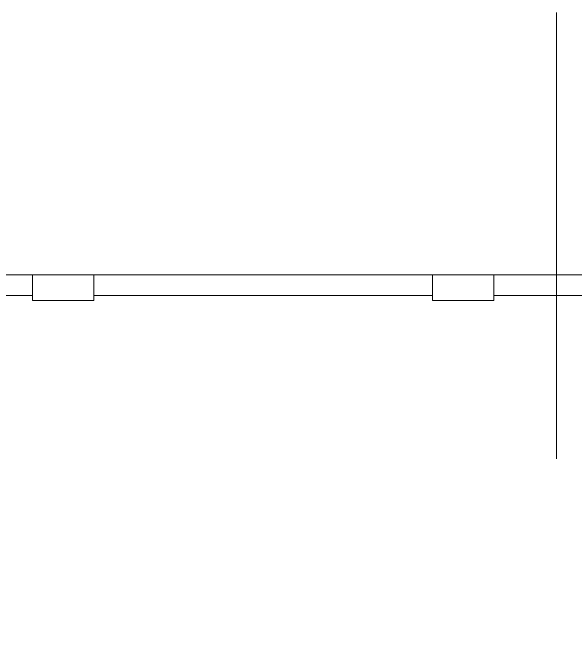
# Model space of a CAD drawing. Header units: metres. Extents: x -2 to 3328848, y -2 to 2725060.
# Drawn here: x 1662941.1 to 1662996, y 1362114.7 to 1362175.8 of the extents above; entities that cross this region are included whole.
import ezdxf

# ---------------------------------------------------------------- set-up
doc = ezdxf.new("R2010")
doc.units = ezdxf.units.M
doc.layers.get('0').update_dxf_attribs({"color": 253, "lineweight": 0})
doc.layers.add('COLUMNA', color=253, linetype='Continuous', lineweight=0)
doc.layers.add('NOFIJO', color=253, linetype='Continuous', lineweight=0)

msp = doc.modelspace()

# ---------------------------------------------------------------- linework, layer by layer
for p, q in [((1662883.022, 1362148.203), (1662943.022, 1362148.203)), ((1662949.022, 1362148.203), (1662982.022, 1362148.203)), ((1662988.022, 1362148.203), (1663027.022, 1362148.203))]:
    msp.add_line(p, q)
msp.add_lwpolyline([(1663191.022, 1361930.203), (1663191.022, 1362150.203), (1662791.022, 1362150.203), (1662791.022, 1361930.203)], close=True)
at = {"layer": 'COLUMNA', "ltscale": 0.2}
msp.add_line((1662994.122, 1362132.26), (1662994.122, 1362175.802), dxfattribs=at)
at = {"layer": 'NOFIJO', "ltscale": 0.02}
for points in [[(1662949.022, 1362147.703), (1662949.022, 1362150.203), (1662943.022, 1362150.203), (1662943.022, 1362147.703)], [(1662988.022, 1362147.703), (1662988.022, 1362150.203), (1662982.022, 1362150.203), (1662982.022, 1362147.703)]]:
    msp.add_lwpolyline(points, close=True, dxfattribs=at)

doc.saveas('drawing.dxf')
